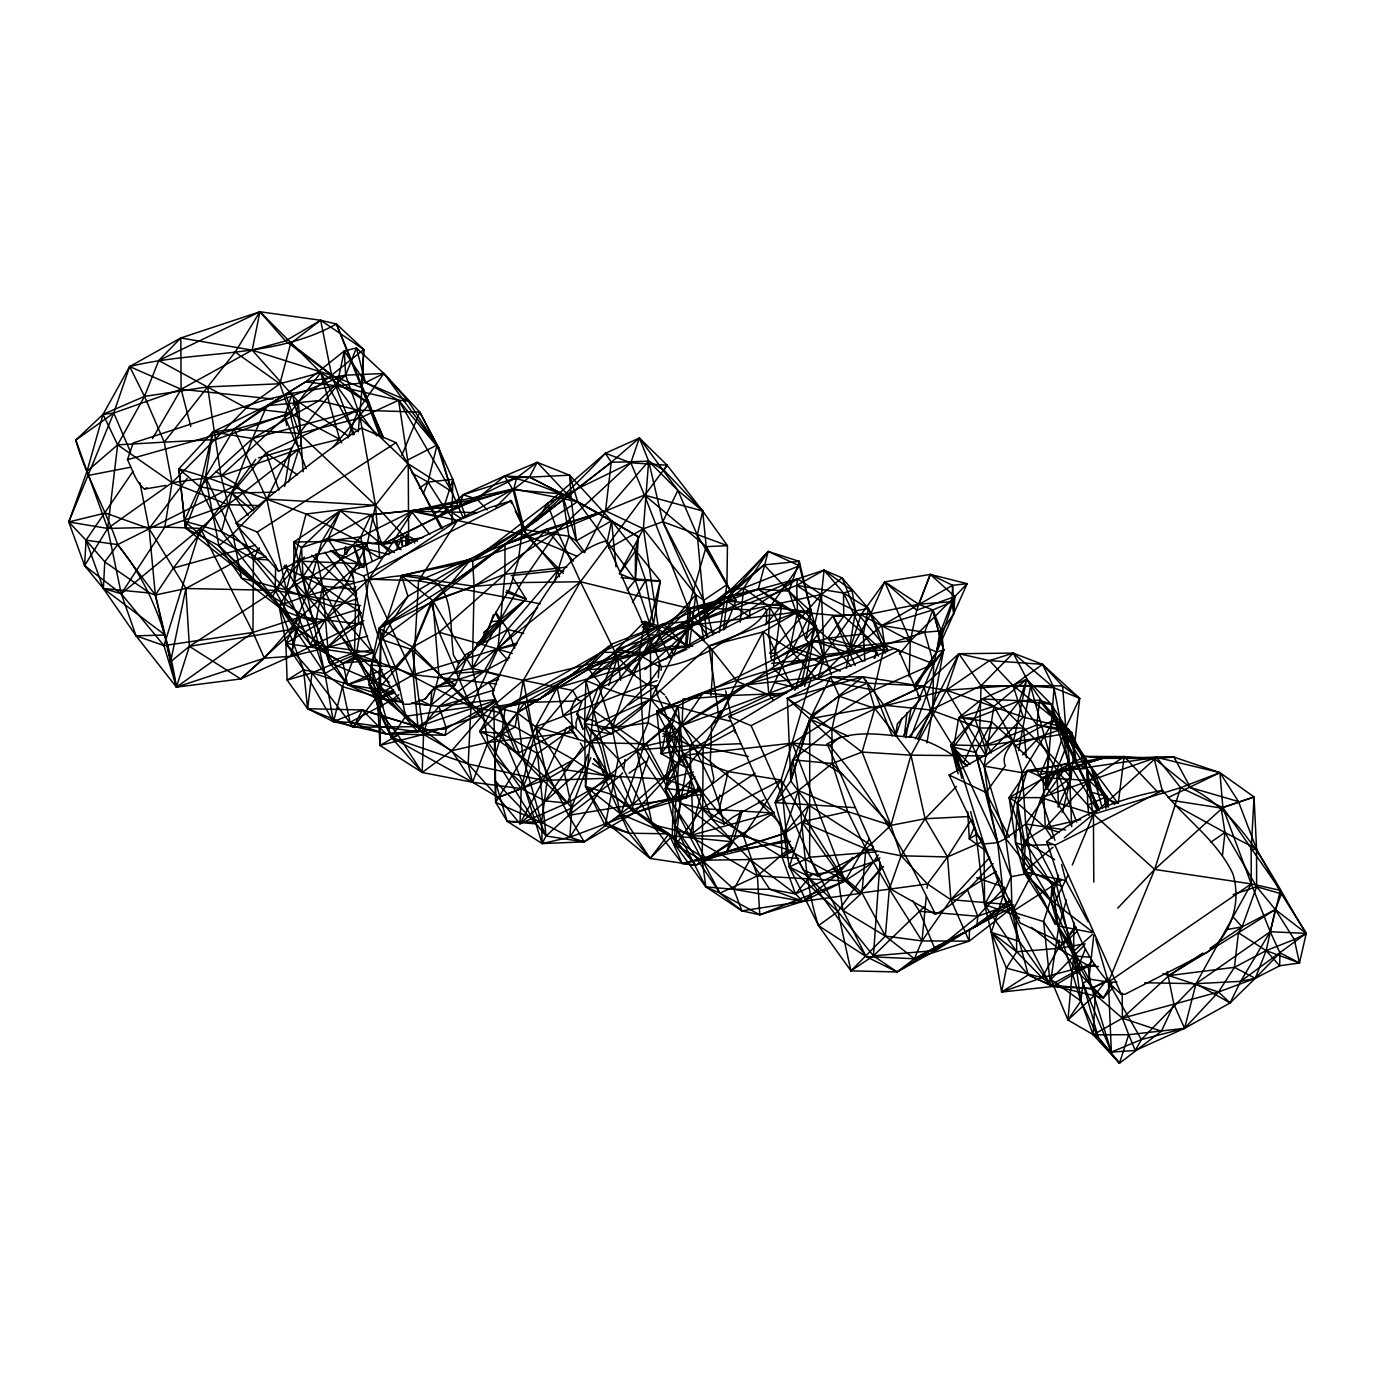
<?xml version="1.0" encoding="UTF-8"?>
<svg xmlns="http://www.w3.org/2000/svg" width="1375" height="1375" viewBox="0 0 1375 1375"><rect width="100%" height="100%" fill="white"/><g stroke="black" fill="none" stroke-linecap="round" stroke-linejoin="round"><path stroke-width="1.5" d="M286.739 425.648L284.814 415.405L292.256 393.542L264.962 399.867L133.169 442.973L127.462 459.714C132.516 469.666 135.472 481.731 144.461 489.087L165.911 485.427M425.253 698.861L431.63 690.731L445.93 681.45L475.355 648.966L489.328 626.278L493.625 616.516L509.712 588.741L518.323 560.467L522.105 531.455L521.108 522.62L511.38 500.758L489.981 507.495L453.561 522.122L352.172 571.261C358.806 618.183 372.625 667.356 403.408 704.275L409.87 704.206L425.253 698.861L434.208 687.998M613.714 775.156L610.689 778.181L567.084 803.103L544.913 800.869L521.211 788.614L472.536 782.272L422.159 772.475L379.998 745.439L380.789 639.289L379.139 628.306L407.911 596.303L538.123 519.458L611.256 462.327L639.375 438.023L667.133 465.197L702.694 511.002L727.444 545.686L726.928 584.684L719.348 632.448M474.409 648.295L484.206 640.87L484.223 632.448M612.786 774.572L610.689 778.181L584.048 766.734L520.008 823.745L521.211 788.614L487.97 742.363L483.141 714.553L472.33 668.422L474.134 586.283L472.587 560.983L471.161 559.092L379.139 628.306L371.302 665.105L378.022 709.517L391.308 737.378L422.159 772.475L451.773 750.698L483.141 714.553L523.342 680.333L617.53 657.181L685.42 647.006L688.377 608.214L706.2 546.631L702.694 511.002L663.902 470.164L648.656 461.192L611.256 462.327L505.02 544.38L504.9 574.252L497.922 649.086L470.955 706.784L468.17 763.967L472.536 782.272L498.162 797.431L520.008 823.745L567.084 803.103L584.048 766.734L587.675 754.394M358.239 431.819L362.055 387.956L363.756 349.508L336.428 324.002L320.667 320.272L259.927 311.764L235.194 352.086L207.625 386.908L220.963 476.008L228.13 504.642L253.412 559.161L252.983 632.448L264.361 658.161L290.933 656.287L327.181 647.642L367.606 636.023M627.12 589.978L635.336 580.181L635.491 550.739L638.447 536.903C596.544 511.534 553.042 485.238 504.453 476.094L463.117 494.777L437.972 516.914L382.113 544.569L327.903 538.966L301.572 547.594L293.752 541.973L340.261 510.744L371.147 514.645L459.198 505.897L513.837 488.864L577.672 501.617L638.447 536.903L635.336 580.181L649.602 623.15L653.486 624.456L660.309 581.006L611.566 520.884L569.628 475.2L537.195 462.344L504.453 476.094L476.987 499.194L437.972 516.914L411.297 511.122L382.113 544.569L340.261 510.744L301.572 547.594L294.319 582.192L279.039 605.756L285.914 643.38L287.1 680.058L307.622 708.709L333.472 721.686L385.98 733.837L445.07 735.247L496.117 701.37M1167.289 971.644L1173.941 1004.455L1161.411 1031.198L1119.456 1063.236L1098.298 1037.609L1067.963 1020.009L1073.634 955.986L1073.858 922.298M358.72 605.327L358.531 624.078L327.181 647.642L296.072 628.65L275.206 590.373L275.653 564.919M359.116 567.841L359.15 563.681L353.392 545.325M1057.977 807.022L1071.091 777.614L1079.667 698.345L1042.508 664.348L1013.22 653.125L958.856 653.692L923.639 685.919L867.212 683.134L830.5 676.93L787.325 698.311L809.72 718.833L809.669 857.244L837.908 911.556L873.434 955.848L897.102 971.953L935.55 950.52L1011.244 904.252L1009.869 900.573L969.495 929.775L969.237 941.119L914.375 958.753L897.102 971.953L850.953 970.87L818.52 925.633L789.336 866.972L783.75 833.852L775.191 802.622L811.869 715.052L830.5 676.93L862.95 676.758L946.361 690.216L1023.258 717.097L1065.745 727.684L1071.091 777.614L1062.256 812.522M749.736 616.034L749.839 609.744L797.655 578.823L824.089 570.144L842.084 577.844L868.433 608.575L887.683 649.705L885.053 652.85L843.752 616.155L796.709 585.441L688.016 625.573L617.341 649L585.939 680.591L584.564 723.645L585.527 786.448L605.206 825.516L629.131 833.216L668.886 833.834L695.767 865.253L726.791 851.486L785.555 833.095M879.897 857.828L845.041 880.962L803 901.364L759.791 914.805L741.881 910.869L705.856 886.909L702.212 860.234L703.192 747.072L731.448 695.475L812.986 640.527L832.906 615.862L870.719 613.903L918.638 604.209L952.153 601.7L952.583 585.32L930.291 574.423L884.761 581.831L860.991 614.763L850.833 646.731L817.3 679.267M355.816 592.573L354.389 656.872L342.461 686.589L333.472 721.686L350.075 722.356L417.811 731.775L446.411 728.406L495.98 701.061M926.905 742.844L932.714 709.191L933.677 663.902L941.411 630.798L932.852 609.967L918.638 604.209L884.761 581.831L870.719 613.903L849.269 653.073C782.719 662.63 718.386 684.853 656.717 711.03L661.255 753.638L686.469 767.938L702.006 808.569L749.959 859.564L769.742 889.23L803 901.364L859.306 893.544L883.541 866.422M742.087 811.147L733.27 841.861L695.767 865.253L672.323 835.845L673.217 797.363L643.741 746.35L593.502 710.531L585.939 680.591L667.597 628.908L690.68 607.888L797.655 578.823L821.442 594.498L855.491 610.775L887.683 649.705L849.131 651.836L824.175 654.655L802.725 685.111M967.003 765.377L963.445 763.039L979.808 727.994L981.045 685.764L958.856 653.692L930.686 709.981L917.95 739.423M766.305 623.889L766.734 609.761L764.397 608.162L659.673 661.547L659.003 662.355L661.358 666.738L660.98 670.295M734.8 729.919L703.192 747.072L661.255 753.638L682.138 725.347L682.962 699.136L731.448 695.475L786.603 693.258M909.15 676.861L910.336 640.939L916.712 610.208L930.291 574.423L967.175 583.67L936.598 651.939L914.891 688.995M724.453 629.63L736.089 600.445L697.297 535.098L677.875 490.411L639.375 438.023L630.833 462.791L557.253 530.87L474.134 586.283L432.833 600.652L412.225 649.722L423.569 734.387L422.159 772.475L397.942 735.075L378.022 709.517L380.789 639.289L401.448 575.575L471.161 559.092L449.298 585.166L431.114 602.37L379.139 628.306L395.261 667.184L405.677 716.272L468.17 763.967L498.162 797.431L543.142 780.381L610.689 778.181L609.383 774.142M818.297 678.013L823.728 657.938L811.353 611.978L788.855 591.13L758.295 589.084L729.059 595.994L662.32 624.439L539.223 699.222L493.797 706.922L495.67 802.398L507.186 821.322L542.145 843.562L584.169 841.861L633.858 813.141L700.597 788.27M768.625 636.539L769.794 607.166L799.408 565.795L799.288 561.395L768.212 551.461C728.973 592.9 687.431 631.641 644.944 669.625M852.569 857.398L838.561 873.503L803 901.364L741.881 910.869L733.837 889.298L702.212 860.234L675.28 845.161C672.375 798.669 683.873 752.005 677.909 705.822L812.986 640.527L850.833 646.731L910.336 640.939L936.598 651.939L943.628 650.083L941.411 630.798L924.653 632.242L884.692 644.875L744.58 685.008L703.192 692.931L656.717 711.03L686.469 767.938L680.316 803.516L675.28 845.161L705.856 886.909L719.933 893.148L759.791 914.805L845.041 880.962L869.481 838.595M1122.241 993.059L1122.412 1018.188L1128.72 1034.688L1119.456 1063.236L1098.298 1037.609L1080.853 1000.983L1074.047 951.036L1023.877 872.266L1015.592 842.875L1017.431 803L1027.159 770.55L1102.32 758.33L1124.131 756.594L1154.123 758.45L1173.975 757.144L1219.934 772.63L1254.069 796.967L1256.561 849.045L1256.63 886.72L1242.141 926.887L1238.428 932.783L1234.458 967.33L1218.525 992.011L1184.58 1028.328L1135.234 1050.5L1111.361 1052.098L1083.036 983.52L1074.047 951.036L1051.978 884.4L1024.461 840.881L1017.431 803L1009.164 797.534L1027.159 770.55L1054.659 772.2L1156.633 757.367L1173.975 757.144L1190.458 787.583C1248.191 817.85 1273.095 881.134 1306.25 933.384L1299.478 962.964L1279.661 965.8L1255.238 978.33L1218.525 992.011L1122.412 1018.188L1093.177 1034.825L1080.853 1000.983L1058.527 928.142L1051.978 884.4L1022.312 852.5L1015.592 842.875L1009.164 797.534L1054.659 772.2L1102.32 758.33L1156.633 757.367L1219.934 772.63L1238.445 801.539L1256.561 849.045L1281.466 893.819L1306.25 933.384L1240.663 981.32L1230.109 1002.942L1184.58 1028.328L1141.405 1039.534L1111.361 1052.098L1088.914 979.017L1074.047 951.036L1051.016 901.278L1022.312 852.5L1017.431 803L1043.041 777.631L1085.098 756.405L1124.131 756.594L1157.286 791.639M1054.659 772.2L1041.098 797.655L1025.114 845.47L1023.877 872.266L1051.016 901.278L1057.959 925.908L1092.042 932.577M1119.456 1063.236L1093.177 1034.825L1095.291 994.675L1058.527 928.142L1066.364 899.955M363.877 620.503L290.933 656.287L240.728 678.941L176.43 687.139L136.056 635.817L103.366 588.5L104.792 561.859L117.666 544.603L236.981 484.756L255.784 459.336M367.348 564.455L359.15 563.681L300.506 616.997L264.361 658.161L176.43 687.139C168.541 635.456 151.198 585.423 117.666 544.603C105.514 508.991 85.955 476.472 75.78 440.103L103.073 414.356L113.747 413.016L181.122 389.262L252.175 350.127L285.502 340.948L320.667 320.272L363.756 349.508L361.694 388.111L379.758 435.669M304.459 557.133L275.206 590.373L189.372 646.353L170.62 661.736L165.12 635.027L103.366 588.5L84.597 565.641L86.023 540.203L133.083 471.281M1092.506 934.347L1074.047 951.036L1058.527 928.142L1050.93 979.43L1067.963 1020.009L1095.291 994.675L1122.412 1018.188L1168.888 975.614L1238.428 932.783L1266.152 950.623L1279.661 965.8L1279.953 952.823L1270.225 931.734L1251.284 883.919L1251.164 849.544L1254.069 796.967L1221.155 808.019L1170.778 800.233M411.641 703.244L438.986 706.492L446.411 728.406L445.07 735.247L417.931 726.636L413.222 674.73L418.584 580.783L457.514 520.506L513.837 488.864L516.742 477.744L537.195 462.344L571.106 498.3L611.566 520.884L616.017 566.792M1051.016 901.278L1051.978 884.4L1061.242 879.141M431.698 690.439L430.805 705.323L412.225 702.969M686.486 756.663L632.38 804.839L584.169 841.861L546.047 836L536.181 823.934L494.398 757.436L479.738 731.466L493.797 706.922L517.327 712.783L535.666 726.791L563.681 769.57L571.794 807.95L569.903 837.22L542.145 843.562L523.755 785.263L501.772 733.545L505.33 707.042L601.287 652.317L662.32 624.439L688.669 621.173L697.761 622.789L715.928 633.17M710.961 695.527L712.405 675.245L712.13 649.533C729.42 635.491 756.181 630.73 766.734 609.761M880.017 862.142L873.434 955.848L850.953 970.87L837.908 911.556L789.336 866.972L808.878 805.131L790.797 781.017L787.325 698.311L862.95 676.758L883.902 705.203L896.62 736.02M1046.392 789.233L1054.023 687.809L1042.508 664.348L989.45 660.584L958.856 653.692L946.361 690.216L910.972 755.167L890.914 825.361L865.889 848.839L837.014 871.337L806.523 875.291L789.336 866.972L809.669 857.244L876.58 851.83M670.57 658.195L659.622 635.817L643.397 528.773L648.656 461.192L639.375 438.023L605.413 453.234L547.559 503.387L472.587 560.983L401.448 575.575L407.911 596.303L380.789 639.289L371.302 665.105L369.119 684.63L391.308 737.378L472.536 782.272L487.97 742.363L515.092 726.945L523.342 680.333L580.456 581.763L667.133 465.197L630.833 462.791L605.413 453.234C540.839 524.425 461.673 579.958 379.139 628.306L412.775 647.023L543.142 780.381L567.084 803.103M405.659 545.927L406.57 535.614M451.911 522.758L452.856 479.342L437.061 444.984L419.753 412.087L383.883 373.467L356.417 347.944L344.3 350.986L305.766 381.752L266.956 405.694L234.094 429.12L205.477 476.97L185.505 528L272.353 596.836L315.717 622.6L327.044 653.297L329.106 662.303L347.617 684.698L377.094 698.552L401.895 701.663M1009.869 900.573L976.955 925.856L914.375 958.753L885.362 936.066L861.953 892.873L865.889 848.839L847.688 811.559L832.253 763.52L831.892 729.077L839.317 696.3L830.5 676.93M926.252 896.655L921.989 940.93L914.375 958.753L866.078 956.553L818.52 925.633C800.577 871.887 805.441 814.533 792.584 759.808L831.892 729.077L923.639 685.919L930.686 709.981L963.445 763.039M927.077 888.233L927.472 884.005L947.547 856.934L971.231 819.827M617.341 649L644.72 621.534L650.341 638.911L598.709 685.712L584.564 723.645L618.252 759.138L652.145 824.605L682.223 863.483L695.767 865.253L650.152 858.447L629.131 833.216L611.256 794.286L584.564 723.645L593.502 710.531L617.341 649L639.1 654.827L686.864 645.906L690.68 607.888L749.839 609.744L821.442 594.498L842.084 577.844L855.491 610.775L846.347 668.198M740.145 622.17L743.669 588.036L768.212 551.461L799.408 565.795L811.353 611.978L805.853 639.512L823.728 657.938L799.494 686.142M749.839 609.744L686.864 645.906L667.597 628.908L644.72 621.534L639.1 654.827L593.502 710.531L585.527 786.448L608.506 824.278L650.152 858.447L672.323 835.845L733.27 841.861L726.791 851.486L705.409 859.083L682.223 863.483L668.886 833.834L611.256 794.286L585.527 786.448L620.916 814.12L672.323 835.845M958.117 773.902L953.631 747.158L958.805 717.664L982.128 698.947L1019.442 700.717L1039.569 700.288L1036.87 724.952L1038.4 738.22L1056.756 770.533L1076.745 822.216M895.417 736.106L897.377 723.783L920.545 699.342L898.734 650.358L894.094 648.433L806.919 682.722L728.836 716.444L763.538 794.286L803.395 870.134L818.125 876.219L872.97 848.272M1067.963 1020.009L1080.853 1000.983L1083.036 983.52L1088.914 979.017L1093.812 935.052M1222.427 855.662L1224.97 832.494L1221.155 808.019M764.053 799.837L732.617 817.317L724.041 824.038L712.645 819.311L657.439 695.337L657.852 691.659M904.372 735.642L906.967 712.645M483.141 714.553L423.569 734.387L379.998 745.439L378.022 709.517L380.686 686.383L412.225 649.722L483.141 714.553L515.092 726.945L573.598 759.636L584.048 766.734M773.575 665.964L781.498 605.722L758.295 589.084L727.134 601.081L671.928 629.338L587.417 669.505L517.327 712.783L495.137 738.22L495.206 781L507.186 821.322L536.181 823.934L495.206 781M1059.231 940.002L1058.269 948.372L1042.061 977.694L1001.619 992.08L991.323 932.405L984.62 904.595L975.27 828.077M362.673 624.336L300.506 616.997L252.983 632.448L163.952 645.597L136.056 635.817L121.258 593.742L107.697 528.43L117.648 444.847L144.495 396.395L158.778 360.508L180.795 337.975L259.927 311.764L320.753 372.573L369.48 403.872L380.239 435.634M689.081 647.952L695.75 594.859L662.784 521.727L648.656 461.192L605.55 510.83L584.22 552.595M1118.305 803.103L1124.131 756.594L1089.034 780.519L1045.275 827.716L1024.461 840.881L1022.312 852.5L1023.877 872.266L1054.436 902.945L1092.403 931.717M723.439 629.836L727.134 601.081L729.059 595.994L768.212 551.461L758.295 589.084L816.217 625.797L823.728 657.938L771.702 663.403M377.163 660.137L342.977 662.991L310.217 644.342L283.594 610.844L286.361 590.03L306.023 514.044L375.53 505.261L408.22 463.805L398.595 400.28L365.492 382.559L344.3 350.986L336.755 385.894L299.2 433.434L266.836 499.142L232.822 534.016L218.969 545.703L185.505 528L178.87 468.841L212.833 431.939L266.956 405.694L345.658 375.186L383.883 373.467L408.152 400.984L439.106 448.766L451.756 491.58L463.461 518.478M622.634 772.819L619.884 776.102L568.631 815.375L546.047 836L542.145 843.562L541.578 822.422L547.37 779.023L535.666 726.791L557.202 687.758L624.422 668.061L689.391 627.791L727.134 601.081L781.498 605.722L816.217 625.797L794.784 690.388M1108.508 980.478L1091.234 988.642L1053.147 986.442L1028.277 974.909L1019.322 941.394L1003.355 895.194L997.683 842.652L989.931 807.469L984.173 766.133L993.988 706.269L1026.73 679.25L1051.239 704.223L1091.045 766.838L1116.741 801.745M1044.914 784.988L1049.194 753.139L1030.58 686.108L1013.22 653.125L989.45 660.584L946.361 690.216L874.792 708.383L839.317 696.3L811.869 715.052L790.797 781.017L775.191 802.622L855.422 807.675M623.752 768.934L625.058 759.344M690.68 607.888L688.016 625.573L650.788 699.291L648.141 722.717L636.814 749.977L652.145 824.605L705.409 859.083L787.806 839.661M139.889 482.745L149.102 528.602L155.358 595.014L176.43 687.139L189.372 646.353L185.883 588.483L149.102 528.602L105.411 512.995L68.75 521.967L86.023 540.203L103.366 588.5L121.258 593.742L164.811 527.072L172.03 482.677L164.244 442.148L144.495 396.395L129.662 366.541L180.795 337.975L252.175 350.127L331.616 375.323L362.055 387.956L383.505 437.886L361.694 388.111L336.428 324.002C273.058 359.322 198.103 349.594 129.662 366.541L103.073 414.356L87.055 471.213L68.75 521.967L84.597 565.641L121.258 593.742L163.952 645.597L176.43 687.139L252.983 632.448L200.509 528.413L164.811 527.072L107.697 528.43L68.75 521.967L113.747 413.016L129.662 366.541L181.122 389.262L272.8 399.025M284.677 486.492L290.847 448.353M296.33 414.459L298.392 401.741L363.756 349.508M659.398 663.3L658.264 677.858M390.895 687.345L367.4 678.631L347.617 684.698L327.044 653.297L283.594 610.844L241.502 578.102L218.969 545.703L205.477 476.97L212.833 431.939L234.094 429.12L299.2 433.434L360.181 417.983L398.595 400.28L408.152 400.984L365.492 382.559L336.755 385.894L285.725 394.333L234.094 429.12L266.836 499.142L286.361 590.03L310.217 644.342L342.977 662.991L347.617 684.698L394.384 692.123M344.988 550.017L344.644 553.713L346.448 554.263L348.27 548.952L344.988 550.017L345.623 546.511M914.014 687.002L936.598 651.939L939.434 634.837L952.153 601.7L932.852 609.967L881.805 625.591L849.269 653.073L812.986 640.527L790.952 663.541L744.58 685.008L680.436 726.103L667.064 740.987L680.316 803.516L675.056 826.375L705.856 886.909L733.837 889.298L769.742 889.23L795.472 893.939L803 901.364L733.837 889.298L749.959 859.564L782.014 857.003L798.652 858.464M1045.378 789.302L1065.745 727.684L1079.667 698.345L1054.023 687.809L1030.58 686.108L1018.72 750.527M905.833 737.67L910.731 710.462M914.873 687.448L915.63 683.255L943.628 650.083L932.852 609.967L924.653 632.242L933.677 663.902L903.53 736.278M804.702 686.314L812.986 640.527M915.389 738.77L932.714 709.191L943.628 650.083L932.852 609.967M585.939 680.591L598.709 685.712L612.202 728.166L618.252 759.138L605.206 825.516C632.775 805.08 668.834 796.52 703.123 794.681M1092.248 960.919L1088.003 965.525L1053.147 986.442L1001.619 992.08L1006.431 968.103L1016.692 951.775L1016.314 915.595L1015.042 909.305M341.653 442.802L339.625 439.175L289.953 413.016L246.245 408.014L158.778 360.508L259.927 311.764L252.175 350.127L298.392 401.741L348.666 436.305M864.858 661.048L863.328 633.944L868.433 608.575L843.494 593.038L824.089 570.144L796.709 585.441L797.466 611.978L789.886 649.258L768.9 694.977L719.039 718.42L689.872 745.731L636.814 749.977L618.252 759.138M606.908 543.503L611.566 520.884L576.383 540.719L568.941 536.198L522.964 529.444L513.047 489.827L504.453 476.094L529.495 477.056L571.106 498.3L576.383 540.719L584.839 552.492M170.62 661.736L185.883 588.483L259.188 548.642M185.505 528L178.87 468.841L205.477 476.97L232.822 534.016L241.502 578.102L286.361 590.03L333.403 606.873L373.037 652.902L310.217 644.342L333.403 606.873L366.936 545.256L375.53 505.261L360.181 417.983L336.755 385.894L305.766 381.752L266.956 405.694L252.519 438.522L231.963 493.023L221.495 531.558L283.594 610.844L315.717 622.6L329.106 662.303L367.4 678.631L377.094 698.552L394.488 693.069M661.255 753.638L666.239 730.434L677.909 705.822L656.717 711.03L682.138 725.347L703.192 747.072L748.292 756.439M648.656 461.192L677.875 490.411L702.694 511.002L697.297 535.098L706.819 637.708M800.817 686.4L821.442 594.498L824.089 570.144L851.984 590.425L855.491 610.775L824.175 654.655L831.394 674.764M1144.722 982.747L1196.009 983.692L1230.109 1002.942L1255.238 978.33L1266.152 950.623L1275.347 909.545L1281.466 893.819L1280.434 890.364L1222.891 807.623L1219.934 772.63L1180.644 787.686L1093.434 814.206L1064.319 837.839M682.138 725.347L731.448 695.475L703.192 692.931L680.436 726.103L665.328 788.631L675.056 826.375L689.477 835.914L718.506 812.608L728.2 771.581L792.258 743.153L873.984 690.233L933.677 663.902L943.628 650.083L910.972 737.086M892.255 736.038L873.984 690.233L884.692 644.875L881.805 625.591L870.719 613.903L832.906 615.862L849.269 653.073L884.692 644.875L933.677 663.902M498.162 797.431L521.211 788.614L533.947 737.189L523.342 680.333L472.33 668.422L438.883 675.108L423.569 734.387L451.773 750.698L472.536 782.272M692.811 646.216L669.281 646.525L587.314 667.442L505.33 707.042L479.738 731.466L495.137 738.22L495.67 802.398L541.578 822.422L569.903 837.22L633.858 813.141L686.262 797.827L692.244 773.592M1102.269 808.277L1091.045 766.838L1054.419 719.658L1026.73 679.25L982.128 698.947L974.772 718.162L950.795 744.975L953.631 747.158L997.683 842.652L1011.055 876.734L1003.355 895.194L991.323 932.405L1016.692 951.775L1042.061 977.694L1053.147 986.442L1050.414 985.153L1019.322 941.394L1012.069 911.848L1011.055 876.734L1005.744 838.595L1022.261 772.698L1054.419 719.658L1051.239 704.223L1039.569 700.288C1064.164 733.855 1098.522 764.311 1106.205 806.764M643.861 629.148L649.602 623.15L660.309 581.006L621.122 577.689M670.278 722.322L571.794 807.95L541.578 822.422L523.17 757.556L517.327 712.783L557.202 687.758L563.166 715.516L589.273 742.706L609.091 776.067L633.858 813.141L665.242 779.161L676.019 736.742M1093.177 1034.825L1128.72 1034.688L1184.58 1028.328L1196.009 983.692L1251.284 883.919L1222.891 807.623L1180.644 787.686L1156.633 757.367L1041.098 797.655L1009.164 797.534L1025.114 845.47L1052.098 844.542M354.303 434.38L331.616 375.323L320.667 320.272L290.709 343.406L279.864 383.762L289.953 413.016L298.702 449.247L306.178 468.6M724.041 824.038L718.283 800.955L719.916 794.973M333.472 721.686L324.912 673.544L294.319 582.192L302.998 576.641L327.903 538.966L340.261 510.744L321.767 541.612L306.625 595.77L285.914 643.38L303.6 669.934L333.472 721.686L362.209 709.981L417.931 726.636L495.653 700.373M741.881 910.869L719.933 893.148L689.477 835.914L702.127 791.931L728.2 771.581L781.12 780.02L845.041 880.962L859.306 893.544L882.028 866.783M572.189 725.673L519.183 752.692L515.144 751.025L492.662 693.137C502.081 661.925 522.741 635.731 537.23 606.805C554.572 579.889 573.203 549.828 606.083 540.942L659.914 661.822M1013.702 904.922L950.864 899.697L927.472 884.005L901.089 855.783L890.914 825.361L862.073 752.056L874.792 708.383L867.212 683.134L862.95 676.758L809.72 718.833L790.797 781.017L792.584 759.808L832.253 763.52L862.073 752.056L910.972 755.167L986.03 755.889L1023.258 717.097L1013.014 685.541L989.45 660.584M1058.595 875.222L1043.591 921.594L1050.414 985.153L1103.352 997.872L1113.561 987.233M553.936 582.725L568.941 536.198L562.134 493.917L529.495 477.056L513.047 489.827L495.825 507.152M677.909 705.822L667.064 740.987L677.222 774.95L680.316 803.516L702.006 808.569L774.108 813.106M163.952 645.597L200.509 528.413L228.13 504.642L298.702 449.247L339.625 439.175L369.48 403.872L336.428 324.002M288.544 481.869L298.702 449.247L220.963 476.008L172.03 482.677L107.697 528.43L84.597 565.641M608.73 685.386L617.53 657.181L688.377 608.214L736.089 600.445L706.2 546.631L644.428 495.052L630.833 462.791L547.559 503.387L538.123 519.458L449.298 585.166M704.138 639.461L689.391 627.791L671.928 629.338L662.32 624.439L612.219 643.895L601.287 652.317L587.314 667.442L524.82 702.522L537.488 753.414L568.631 815.375L632.38 804.839L686.262 797.827L696.884 790.23L698.053 786.466M1180.644 787.686L1154.639 869.43L1108.405 982.077L1111.361 1052.098M433.675 514.542L443.902 506.98L452.856 479.342L428.003 482.058L419.289 488.159M718.283 800.955L712.164 784.163L713.866 778.92L710.291 760.788L711.597 724.9L721.291 710.755M936.598 651.939L954.852 596.578L967.175 583.67L952.583 585.32L881.805 625.591L924.653 632.242M874.741 658.178L876.734 652.231L863.328 633.944L843.494 593.038L796.709 585.441L797.655 578.823L688.016 625.573L667.597 628.908M611.256 794.286L652.145 824.605L668.886 833.834L650.152 858.447L620.916 814.12L643.741 746.35L639.1 654.827L659.158 666.72M633.858 813.141L632.38 804.839L648.862 756.078M740.816 743.703L689.872 745.731L648.141 722.717L612.202 728.166L623.511 694.788L650.341 638.911L650.788 699.291L689.872 745.731L774.194 812.453L705.409 859.083L693.344 834.728L636.814 749.977L612.202 728.166L584.564 723.645M986.356 755.923L984.431 745.697L1019.442 700.717L1026.73 679.25L1013.495 741.469L1022.261 772.698L1025.681 823.969L1032.642 872.558L1012.069 911.848L1050.414 985.153L1091.234 988.642L1103.352 997.872L1112.014 983.039M682.223 863.483L726.791 851.486L740.919 810.941M476.902 645.167L484.206 640.87L493.35 614.831M740.42 584.031L729.42 590.373L688.669 621.173L729.059 595.994L764.105 564.867L799.288 561.395L788.855 591.13L805.853 639.512L816.217 625.797L788.855 591.13L764.105 564.867L740.42 584.031L645.305 652.3L629.75 675.245M437.972 516.914L459.198 505.897L463.117 494.777L516.742 477.744L569.628 475.2L577.672 501.617L635.336 580.181L660.309 581.006M895.589 736.089L901.983 718.094M347.978 438.023L358.05 410.18L383.883 373.467L439.106 448.766L419.753 412.087L358.05 410.18L319.155 400.572L266.956 405.694M686.881 649.241L575.42 698.809L570.831 709.225L572.653 730.675L577.964 739.458M590.82 757.659L568.631 815.375L584.169 841.861L569.903 837.22L609.091 776.067L665.242 779.161L696.884 790.23M455.83 670.811L458.58 663.764L466.091 654.397L475.355 648.966M918.638 604.209L930.291 574.423L954.852 596.578L953.717 613.628L939.434 634.837M286.275 564.816L287.22 568.872L272.353 596.836L184.25 521.056L199.753 486.647L252.519 438.522L319.155 400.572L345.658 375.186L356.417 347.944L365.492 382.559L383.883 373.467M402.222 536.834L396.344 550.309M657.095 680.573L535.666 726.791L523.17 757.556L495.67 802.398M423.208 493.745L428.003 482.058L437.061 444.984L405.298 461.227M566.569 727.805L543.142 780.381L468.17 763.967L391.308 737.378L382.611 705.822L369.119 684.63L395.261 667.184L412.775 647.023L431.114 602.37L505.02 544.38L546.425 529.22L605.55 510.83L643.397 528.773L695.75 594.859L703.845 600.256L712.955 634.837M401.878 455.228L419.753 412.087M1085.442 948.905L1076.436 970.63L1050.414 985.153L1028.277 974.909L991.323 932.405L1019.322 941.394M1039.466 776.617L1049.194 753.139L981.045 685.764L930.686 709.981L883.902 705.203L809.72 718.833L833.198 740.678M1057.959 925.908L1054.436 902.945L1068.255 874.689M1072.311 864.927L1093.434 814.206L1156.633 757.367M419.495 699.995L430.805 705.323L455.159 685.248L468.652 653.967M479.738 731.466L501.772 733.545L537.488 753.414L546.047 836L523.755 785.263L537.488 753.414L573.53 727.891M974.377 827.269L969.306 838.887L986.03 850.902M653.658 649.223L659.622 635.817L695.75 594.859L703.897 640.131M874.087 658.023L876.734 652.231L827.75 638.258L797.466 611.978L688.016 625.573L708.984 645.941L736.931 681.227L768.9 694.977L779.573 695.733M499.486 675.933L417.931 726.636L353.495 727.289L307.622 708.709L303.6 669.934L279.039 605.756L306.625 595.77L360.731 536.886L371.147 514.645L459.198 505.897L516.742 477.744M595.753 723.731L648.725 700.184L639.495 710.17L621.208 724.952L617.822 726.722L601.597 729.3L595.753 723.731L596.595 721.961L589.841 719.314L584.684 720.053L577.07 714.57L581.934 701.267L575.42 698.809M677.875 490.411L662.784 521.727L643.397 528.773L608.592 548.367M662.905 736.45L672.444 732.291L674.111 728.905M576.709 556.084L525.92 535.202L457.514 520.506L368.809 579.184L326.442 618.956L285.914 643.38L312.005 672.822L353.495 727.289L362.209 709.981L445.07 735.247M799.288 561.395L811.353 611.978L793.203 648.02L772.681 660.67M358.738 609.194L296.072 628.65L290.933 656.287L300.506 616.997L253.412 559.161L259.308 547.852M529.495 477.056L537.195 462.344M405.728 545.514L408.667 539.945L408.22 463.805L360.181 417.983M851.984 590.425L843.494 593.038L843.752 616.155L797.466 611.978L763.056 631.916L736.931 681.227L719.039 718.42L650.788 699.291L623.511 694.788L598.709 685.712M619.523 573.581L643.397 528.773M520.008 823.745L543.142 780.381M1046.822 789.112L1056.756 770.533L1071.709 732.669L1039.569 700.288M1098.814 809.686L1054.419 719.658L1013.495 741.469L991.873 722.116L975.614 752.469L997.683 842.652L983.967 843.941L976.628 834.35L972.159 820.256M1085.133 943.886L1058.269 948.372L1016.692 951.775L984.62 904.595L998.938 878.419M1175.487 805.303L1224.97 832.494L1256.63 886.72L1275.347 909.545L1306.25 933.384L1270.225 931.734L1196.009 983.692L1141.405 1039.534L1135.234 1050.5L1128.72 1034.688M708.452 637.158L688.377 608.214L580.456 581.763L521.709 582.553L474.134 586.283L401.448 575.575L432.833 600.652L472.33 668.422L521.709 582.553L557.253 530.87L644.428 495.052L702.694 511.002M152.47 438.625L181.122 389.262L180.795 337.975M1196.009 983.692L1240.663 981.32L1270.225 931.734L1280.434 890.364L1251.284 883.919L1154.639 869.43L1093.434 814.206L1041.098 797.655L1054.917 840.331M656.322 687.655L657.439 695.337M632.483 602.473L645.7 580.422L635.491 550.739L619.334 573.925M672.444 732.291L674.609 728.698M493.797 706.922L505.33 707.042L539.223 699.222L601.287 652.317L645.305 652.3L662.32 624.439M663.902 470.164L667.133 465.197M136.056 635.817L165.12 635.027L155.358 595.014L173.267 568.15L236.981 484.756L215.841 471.556M759.791 914.805L757.402 875.909L743.445 836.052L781.12 780.02L811.319 677.617L884.692 644.875L790.952 663.541M500.311 712.594L470.955 706.784L405.677 716.272L391.308 737.378L397.942 735.075L379.998 745.439M544.913 800.869L581.9 748M989.845 857.295L950.864 899.697L921.989 940.93L885.362 936.066L842.927 910.456L806.523 875.291L783.75 833.852L798.411 790.539L832.253 763.52L890.914 825.361L925.083 818.744L969.289 816.509M878.316 854.923L837.908 911.556L818.52 925.633M1054.419 719.658L1068.994 763.125L1025.681 823.969L1005.744 838.595L997.683 842.652M843.752 616.155L827.75 638.258L789.886 649.258L763.056 631.916L708.984 645.941L650.788 699.291L612.202 728.166M1009.216 837.117L986.03 792.498L1005.348 765.772C1001.67 757.659 1007.205 749.959 1011.88 743.652L1010.9 741.297L949.111 775.019L1020.095 922.917L1064.044 943.731L1071.52 931.442L1075.938 927.145M675.28 845.161L702.006 808.569L755.167 773.3M658.917 669.281L647.488 684.836L563.681 769.57L547.37 779.023L523.17 757.556L495.137 738.22M666.531 658.9L689.391 627.791M535.666 726.791L589.273 742.706L646.267 743.755L665.242 779.161L684.183 753.414M294.628 406.828L298.392 401.741L294.13 401.294M408.066 534.153L406.656 536.061L392.288 542.558L377.627 542.352L372.625 543.452L368.792 542.386L318.244 554.383L300.197 560.227L278.523 571.261L241.106 530.269L236.173 523.239C277.338 491.03 316.903 455.933 361.333 428.089L396.052 442.612L442.561 528.498M575.214 701.044L524.82 702.522L501.772 733.545L494.398 757.436L523.755 785.263M149.102 528.602L187.241 478.397M220.963 476.008L289.953 413.016L320.753 372.573L350.831 426.68L352.945 434.895M1095.291 994.675L1108.009 977.952M353.495 727.289L378.812 694.289L413.222 674.73L517.413 642.933M130.488 467.242L88.034 475.475L87.055 471.213L117.648 444.847L164.244 442.148L207.625 386.908L279.864 383.762L320.753 372.573L339.625 439.175L333.008 447.253M703.192 747.072L686.469 767.938L667.064 740.987L666.239 730.434M451.773 750.698L487.97 742.363L533.947 737.189L572.705 690.456L617.53 657.181L580.456 581.763L557.253 530.87L547.559 503.387M767.112 610.362L769.794 607.166L811.353 611.978M279.039 605.756L324.912 673.544L342.461 686.589L350.075 722.356L385.98 733.837L417.811 731.775L438.986 706.492L484.12 671.344L509.678 657.594M899.387 653.95L910.336 640.939L954.852 596.578L916.712 610.208L884.761 581.831L910.336 640.939L860.991 614.763M765.239 624.938L781.498 605.722M812.9 873.348L795.472 893.939L749.959 859.564L702.212 860.234M178.87 468.841L199.753 486.647L231.963 493.023L266.08 452.873L358.05 410.18L376.698 435.892M563.733 571.209L557.597 570.677L507.684 629.475L484.12 671.344L437.353 686.039M908.978 736.931L932.714 709.191M1076.247 927.489L1058.269 948.372L1031.422 927.403M677.222 774.95L665.328 788.631L689.477 835.914L757.402 875.909L845.041 880.962L792.258 743.153L682.516 755.442L665.328 788.631L702.127 791.931L718.506 812.608L743.445 836.052L787.875 849.733L845.041 880.962M1046.684 841.758C1078.894 813.381 1120.866 798.17 1162.58 790.333C1185.095 818.847 1217.184 840.503 1232.894 873.812C1241.556 902.361 1231.502 934.312 1207.456 952.222L1125.111 994.194L1121.347 994.263C1075.216 956.261 1065.78 894.816 1046.684 841.758L1054.969 845.178L1121.347 994.263M850.953 970.87L885.362 936.066L889.298 889.006L901.089 855.783L925.083 818.744L956.312 786.552M478.053 643.053L499.4 620.675L526.109 599.019L512.72 577.397M412.775 647.023L439.158 632.277L497.922 649.086L537.677 607.492M1117.686 908.17L1154.639 869.43L1222.891 807.623L1254.069 796.967M1022.484 754.858L1038.4 738.22L1071.709 732.669L1086.817 768.453L1091.492 792.275L1097.594 810.15M327.181 647.642L360.938 612.752M1084.222 945.416L1050.93 979.43L1080.853 1000.983M1240.663 981.32L1255.238 978.33L1279.953 952.823L1299.478 962.964L1294.305 939.52L1275.347 909.545L1242.141 926.887L1209.983 948.286M476.884 644.909L484.206 640.87L526.109 599.019L506.705 590.408M207.625 386.908L144.495 396.395L103.073 414.356L117.648 444.847L172.03 482.677L246.245 408.014L279.864 383.762L235.194 352.086M924.017 906.916L873.434 955.848L935.55 950.52L977.797 916.266L1004.781 887.356L976.628 877.697M694.891 776.634L673.217 797.363L733.27 841.861M993.145 863.689C974.325 881.427 959.028 902.241 935.464 914.306L891.859 889.745L827.183 744.064C852.311 727.616 885.036 735.694 913.155 737.309C933.419 741.83 951.431 753.191 967.45 766.047M477.159 644.858L526.109 599.019L505.828 592.178M967.312 889.419L977.797 916.266L976.955 925.856L938.97 945.278L897.102 971.953L866.078 956.553L842.927 910.456L861.953 892.873L927.472 884.005M643.603 628.684L649.602 623.15L641.163 621.809M240.728 678.941L296.072 628.65L189.372 646.353L240.728 678.941L264.361 658.161M1076.986 931.528L1058.269 948.372L1088.003 965.525L1098.402 966.608M378.022 709.517L382.611 705.822L371.302 665.105L395.261 667.184L470.955 706.784L439.158 632.277L504.9 574.252L546.425 529.22L573.392 561.103M1053.009 847.189L1023.877 872.266L1065.814 880.533L1088.003 921.731M121.258 593.742L200.509 528.413L253.412 559.161L268.228 559.797M646.267 743.755L670.398 723.834M840.52 736.691L829.795 745.525L827.183 744.064M879.192 859.873L838.561 873.503L795.472 893.939L782.014 857.003L793.066 847.894M472.33 668.422L580.456 581.763M771.134 657.233L816.217 625.797M563.166 715.516L671.928 629.338L729.059 595.994M873.572 846.863L808.878 805.131L783.75 833.852L801.797 821.838L865.889 848.839L889.298 889.006L921.989 940.93L969.237 941.119L1014.131 906.383M539.223 699.222L612.219 643.895L587.417 669.505L624.422 668.061L647.488 684.836L655.927 686.211M658.47 684.681L628.633 704.945M645.288 630.592L653.486 624.456L645.7 580.422M1050.62 792.877L1071.091 777.614L1054.023 687.809L1013.22 653.125L981.045 685.764L1030.58 686.108M483.966 632.087L499.4 620.675L495.619 613.164M350.075 722.356L390.603 700.752L398.853 694.667M665.672 728.63L672.409 723.68M629.011 773.266L645.734 761.303M1210.859 842.188L1224.97 832.494L1256.561 849.045L1251.164 849.544M1088.914 979.017L1108.405 982.077L1251.284 883.919M1202.833 953.03L1168.888 975.614L1163.027 973.603M577.672 501.617L525.92 535.202L418.584 580.783L368.809 579.184L306.625 595.77L294.319 582.192L293.752 541.973L321.767 541.612L360.731 536.886L413.153 510.727L513.837 488.864L525.92 535.202L563.337 573.375M1099.055 809.961L1058.475 723.8L1068.77 729.695L1076.522 763.864L1091.492 792.275L1098.642 809.875L1058.475 723.8L1051.239 704.223L1019.442 700.717L974.772 718.162L953.631 747.158L983.967 843.941L1003.355 895.194L1012.069 911.848L1061.5 880.034M236.173 523.239L257.28 532.073L396.052 442.612M1001.619 992.08L1028.277 974.909M538.123 519.458L472.587 560.983L557.253 530.87M1238.428 932.783L1275.347 909.545M969.237 941.119L950.864 899.697L996.05 871.458M970.595 811.508L976.628 834.35L969.306 838.887L967.708 811.525M292.927 405.075L298.392 401.741L303.153 471.763M355.867 587.005L352.155 589.084L322.609 586.111L283.577 566.792M496.564 683.959L413.222 674.73L356.469 654.156L312.005 672.822L287.1 680.058L303.6 669.934L324.912 673.544L354.389 656.872L378.675 663.162M645.305 652.3L697.761 622.789L743.669 588.036L799.408 565.795M642.263 627.241L649.602 623.15M372.247 560.862L366.936 545.256L286.361 590.03L232.822 534.016M475.836 647.127L507.684 629.475L523.583 633.428M146.987 487.712L144.461 489.087M521.211 788.614L573.598 759.636M686.262 797.827L701.027 789.697M914.375 958.753L938.97 945.278L935.55 950.52L919.445 911.264L912.622 900.711M321.767 541.612L371.147 514.645L382.113 544.569L394.436 552.578M702.006 808.569L782.014 857.003L793.289 850.919M969.495 929.775L1012.086 907.07M1230.109 1002.942L1218.525 992.011L1168.888 975.614L1234.458 967.33L1266.152 950.623L1294.305 939.52L1306.25 933.384M393.852 689.734L377.094 698.552L394.797 691.763M1107.58 980.066L1091.234 988.642L1088.003 965.525L1042.061 977.694L1006.431 968.103L991.323 932.405M718.506 812.608L781.12 780.02L787.875 849.733L757.402 875.909L719.933 893.148L675.056 826.375M775.191 802.622L798.411 790.539L847.688 811.559L890.914 825.361M352.172 571.261L363.705 576.022L511.38 500.758M728.836 716.444L751.077 725.622L898.734 650.358M1054.969 845.178L1162.58 790.333M1219.934 772.63L1168.2 797.603M459.198 505.897L382.113 544.569L422.83 537.539M983.967 843.941L984.62 904.595L1003.355 895.194M883.902 705.203L923.639 685.919M839.317 696.3L867.212 683.134M712.13 649.533C696.077 657.456 679.439 665.225 661.358 666.738M1038.572 775.053L1056.756 770.533L1087.728 805.131L1106.841 796.469L1086.817 768.453L1076.522 763.864L1071.709 732.669L1036.87 724.952L984.431 745.697L950.795 744.975L957.292 771.822M362.055 387.956L369.48 403.872L290.709 343.406M982.18 841.827L947.547 856.934L901.089 855.783L865.889 848.839M589.273 742.706L665.277 709.792M347.617 684.698L382.37 669.745M797.466 611.978L708.984 645.941L719.039 718.42L731.277 721.497M373.123 649.928L354.234 652.747L329.106 662.303L322.609 586.111L316.095 553.678M289.953 413.016L216.013 439.502L164.244 442.148M164.811 527.072L228.13 504.642L259.806 505.656M1013.942 746.023L1065.745 727.684L1062.566 685.919L1042.508 664.348L1013.014 685.541L946.361 690.216L986.03 755.889M333.403 606.873L356.83 598.83M643.706 627.808L653.486 624.456M1233.169 894.609L1256.63 886.72L1281.466 893.819M342.977 662.991L373.037 652.902M505.02 544.38L605.55 510.83L611.256 462.327L605.413 453.234M667.03 728.441L672.994 726.498M1094.758 964.648L1076.436 970.63L1043.591 921.594L1012.069 911.848M1097.456 810.511L1068.994 763.125L1022.261 772.698L984.173 766.133L1013.495 741.469L993.988 706.269L958.805 717.664L975.614 752.469L984.173 766.133L1005.744 838.595L1032.642 872.558L1061.655 886.411M705.409 859.083L785.623 833.147M342.461 686.589L390.603 700.752L398.733 698.191M258.62 457.909L291.397 448.233M493.367 690.302L438.986 706.492L495.464 699.548M127.462 459.714L284.814 415.405M173.267 568.15L255.527 545.188M652.145 824.605L693.344 834.728L774.194 812.453M265.306 556.428L221.495 531.558L199.753 486.647L212.833 431.939L252.519 438.522L358.05 410.18L345.658 375.186L344.3 350.986M498.592 679.559L488.348 682.241L494.003 690.628M665.242 779.161L693.309 772.08M505.33 707.042L524.82 702.522M507.856 660.052L497.922 649.086L516.484 644.806M1017.431 803L1045.275 827.716L1080.698 819.62M477.967 642.28L484.206 640.87M643.741 746.35L677.102 738.822M847.688 811.559L801.797 821.838L837.014 871.337L861.953 892.873M103.366 588.5L149.652 593.038L155.358 595.014L185.883 588.483L275.206 590.373L360.577 605.567M253.412 559.161L266.028 556.738M1011.055 876.734L1032.642 872.558M429.67 534.462L411.297 511.122L476.987 499.194L513.047 489.827L562.134 493.917L571.106 498.3L569.628 475.2M1225.606 929.758L1242.141 926.887L1232.584 916.386M855.491 610.775L868.433 608.575L885.053 652.85M305.766 381.752L345.658 375.186M729.42 590.373L743.669 588.036L769.794 607.166L793.203 648.02L823.728 657.938M726.791 851.486L790.419 841.345M1038.4 738.22L984.431 745.697L974.772 718.162L958.805 717.664L991.873 722.116M491.064 621.758L499.4 620.675M533.947 737.189L573.908 732.291M863.328 633.944L827.75 638.258L851.125 666.325M566.775 567.119L504.9 574.252L431.114 602.37L439.158 632.277M744.58 685.008L811.319 677.617L873.984 690.233M511.156 575.558L557.597 570.677L559.539 576.761M363.705 576.022L365.561 580.216L376.527 579.03C400.28 575.558 434.809 567.772 446.136 597.214C452.478 615.759 450.708 635.955 453.492 655.205L458.58 663.764M446.411 728.406L385.98 733.837L362.209 709.981L307.622 708.709L312.005 672.822L378.812 694.289L417.931 726.636M434.259 687.105L455.159 685.248L447.081 678.528M452.581 673.406L484.12 671.344L499.881 675.795M570.831 709.225L572.361 709.139M248.291 515.436L231.963 493.023L275.481 492.198M1173.975 757.144L1102.32 758.33L1085.098 756.405L1092.695 812.505M930.686 709.981L979.808 727.994L1023.464 728.062L1026.472 757.78M1238.445 801.539L1190.458 787.583L1154.123 758.45L1102.32 758.33L1043.041 777.631L1027.159 770.55M689.477 835.914L743.445 836.052M792.395 688.686L776.102 653.314L769.673 653.211L821.442 594.498L824.175 654.655M1095.841 939.108L1108.405 982.077L1116.947 982.231M411.297 511.122L477.314 512.634M507.186 821.322L541.578 822.422M295.711 560.966L359.15 563.681L363.997 567.634M205.477 476.97L266.836 499.142L375.53 505.261L410.919 543.572M828.145 745.473L792.258 743.153L842.755 774.486M685.42 647.006L689.597 647.281M1073.634 955.986L1090.461 957.223M919.445 911.264L977.797 916.266L1011.244 904.252L1009.095 898.614M353.942 581.642L302.998 576.641L301.572 547.594M647.092 634.339L659.622 635.817M324.912 673.544L302.998 576.641L354.389 656.872L390.603 700.752L403.219 702.247M563.681 769.57L609.091 776.067M1068.77 729.695L1036.87 724.952L1019.442 700.717M1065.573 829.967L1025.681 823.969L1056.189 883.283L1076.436 970.63L1103.352 997.872M285.914 643.38L356.469 654.156L378.812 694.289M418.584 580.783L540.237 603.814M523.342 680.333L572.705 690.456L577.998 699.806M457.514 520.506L413.153 510.727L368.809 579.184L356.469 654.156L306.625 595.77L293.752 541.973M414.872 541.355L408.667 539.945L408.908 544.173M775.569 682.877L798.273 688.016M336.755 385.894L398.595 400.28L439.106 448.766L437.061 444.984L451.756 491.58L408.22 463.805L441.341 528.756M569.491 726.378L573.616 727.392M389.005 554.641L327.903 538.966L353.719 578.273M1015.592 842.875L1025.114 845.47M1108.473 806.747L1106.841 796.469L1091.492 792.275L1099.347 809.737M184.25 521.056L221.495 531.558M497.922 649.086L512.239 653.503M463.117 494.777L476.987 499.194L487.18 509.867M663.111 733.631L677.153 738.186M412.225 649.722L380.789 639.289L432.833 600.652L438.883 675.108M1122.412 1018.188L1161.411 1031.198M1114.747 804.495L1089.034 780.519L1043.041 777.631L1045.275 827.716L1059.489 832.477M984.62 904.595L1016.314 915.595L1019.666 918.225M728.2 771.581L682.516 755.442L680.436 726.103L811.319 677.617L682.516 755.442L702.127 791.931M1266.152 950.623L1299.478 962.964M266.836 499.142L306.023 514.044L366.936 545.256M172.03 482.677L228.13 504.642M1058.475 723.8L1105.139 798.342L1117.961 803.413M621.655 574.561L635.336 580.181M840.245 671.103L789.886 649.258L816.716 679.216M608.506 824.278L629.131 833.216M809.72 718.833L848.169 736.141M330.275 550.567L359.15 563.681M949.111 775.019L986.03 792.498M1234.458 967.33L1255.238 978.33M412.019 473.052L428.003 482.058L443.902 506.98L455.623 521.383M644.72 621.534L686.864 645.906M355.85 591.284L352.155 589.084L324.861 552.217M356.469 544.087L380.445 558.37M410.059 536.903L417.364 541.286M592.539 763.52L606.083 771.839M982.128 698.947L993.988 706.269M1024.461 840.881L1054.659 859.633M350.831 426.68L357.878 431.08M443.902 506.98L461.158 518.564M787.325 698.311L831.892 729.077L862.073 752.056M727.134 601.081L749.891 616.842M149.652 593.038L104.792 561.859L86.023 540.203L117.666 544.603L155.358 595.014M361.144 613.061L322.609 586.111L300.008 558.439M252.519 438.522L266.08 452.873L297.447 474.908M446.617 679.061L455.159 685.248M1079.667 698.345L1062.566 685.919L1013.014 685.541L1065.745 727.684M602.525 727.616L611.686 734.336L589.411 729.678C602.697 742.345 602.748 759.636 607.458 775.706L593.673 758.742L600.858 765.652M331.616 375.323L285.502 340.948L259.927 311.764M330.619 550.533L355.403 571.106M231.963 493.023L252.931 510.675M284.711 565.417L315.717 622.6L322.609 586.111L354.234 652.747L389.194 682.223M659.33 690.37L664.641 694.856M832.58 868.364L859.306 893.544M773.867 669.298L796.005 688.428M369.119 684.63L405.677 716.272M377.867 541.561L390.723 552.819M311.713 555.242L356.108 596.681M272.353 596.836L218.969 545.703L283.594 610.844M969.977 764.311L950.795 744.975L960.352 770.533M635.216 675.005L617.53 657.181L620.658 680.35M758.33 801.195L780.519 823.78M356.589 593.622L352.155 589.084L356.486 593.759M976.628 834.35L981.045 838.991M401.07 549.622L398.32 546.562L396 540.65M1049.194 753.139L1071.091 777.614M380.686 686.383L423.569 734.387M1058.612 806.661L1056.756 770.533L1086.817 768.453L1087.728 805.131L1093.28 811.422M390.603 700.752L417.811 731.775M773.025 699.737L768.9 694.977L763.056 631.916M547.37 779.023L571.794 807.95M557.597 570.677L522.964 529.444L562.134 493.917L576.383 540.719M568.941 536.198L582.123 552.097M568.786 727.495L578.239 738.942M607.991 774.916L610.689 778.181M829.795 745.525L856.419 778.422L884.177 819.156L911.608 866.594L935.464 914.306M862.83 661.702L850.833 646.731L832.906 615.862M587.314 667.442L602.731 686.933M874.792 708.383L910.972 755.167L925.083 818.744L947.547 856.934L950.864 899.697M576.898 713.127L578.273 714.931L575.97 722.597L576.194 728.183M806.523 875.291L866.078 956.553M236.981 484.756L254.1 508.681M495.773 612.253L507.684 629.475L514.834 648.089M1045.275 827.716L1052.219 838.286M1010.9 741.297L1031.095 760.444L1043.195 781.894L1069.286 820.772L1070.781 825.069M580.284 743.016L583.773 748.344M665.758 696.403L689.717 737.808L712.164 784.163M917.795 694.805L920.545 699.342M398.595 400.28L451.756 491.58M1108.405 982.077L1141.405 1039.534M257.28 532.073L278.523 571.261M395.691 541.664L399.627 549.055M669.281 646.525L674.111 655.669M394.625 541.561L398.561 549.192M354.234 652.747L367.4 678.631M1005.744 838.595L989.931 807.469L975.614 752.469L953.631 747.158L961.847 778.302M515.333 511.191L521.108 522.62M1022.759 864.445L1044.467 902.223L1055.209 924.516M413.222 674.73L368.809 579.184L360.731 536.886M979.808 727.994L991.238 753.002M876.734 652.231L878.505 656.133M768.247 636.109L776.102 653.314M849.131 651.836L855.233 665.448M1173.941 1004.455L1184.58 1028.328M751.077 725.622L818.125 876.219M492.662 693.137L519.183 752.692M510.366 500.328L511.741 503.508M619.884 776.102L632.38 804.839M130.642 452.306L113.747 413.016L75.78 440.103L107.697 528.43M577.07 714.57L583.034 729.266L578.875 716.719M644.428 495.052L688.377 608.214M354.2 545.789L362.003 567.136M413.256 539.12L414.648 543.091M285.725 394.333L299.2 433.434L375.53 505.261L379.706 558.302M266.08 452.873L278.936 490.153M452.856 479.342L465.712 517.361M286.756 421.128L295.058 441.53L297.481 445.758L300.764 445.913C302.156 428.158 296.003 410.713 292.256 393.542M1083.036 983.52L1098.298 1037.609M1061.552 864.48L1065.814 880.533M593.502 710.531L620.916 814.12M181.122 389.262L190.816 426.491M1154.123 758.45L1162.941 793.152M731.139 716.478L725.708 690.852M733.202 724.659L735.247 732.841M399.111 690.336C385.722 654.603 368.225 618.991 365.561 580.216M606.083 540.942L606.323 542.283M400.727 537.402L402.256 545.772M401.363 537.384L402.634 545.755M837.014 871.337L842.927 910.456M952.153 601.7L953.717 613.628L952.583 585.32M406.416 534.703L407.756 545.291M1087.728 805.131L1089 815.564M1106.841 796.469L1108.044 807.073M769.587 637.502L771.272 659.261M1105.139 798.342L1105.861 808.638M363.12 542.627L364.478 566.105M1068.994 763.125L1071.692 826.684M689.872 745.731L693.344 834.728M780.914 825.928L782.014 857.003M1093.434 814.206L1093.778 882.063M726.928 584.684L703.845 600.256L662.784 521.727L727.444 545.686L706.2 546.631L726.928 584.684"/></g></svg>
